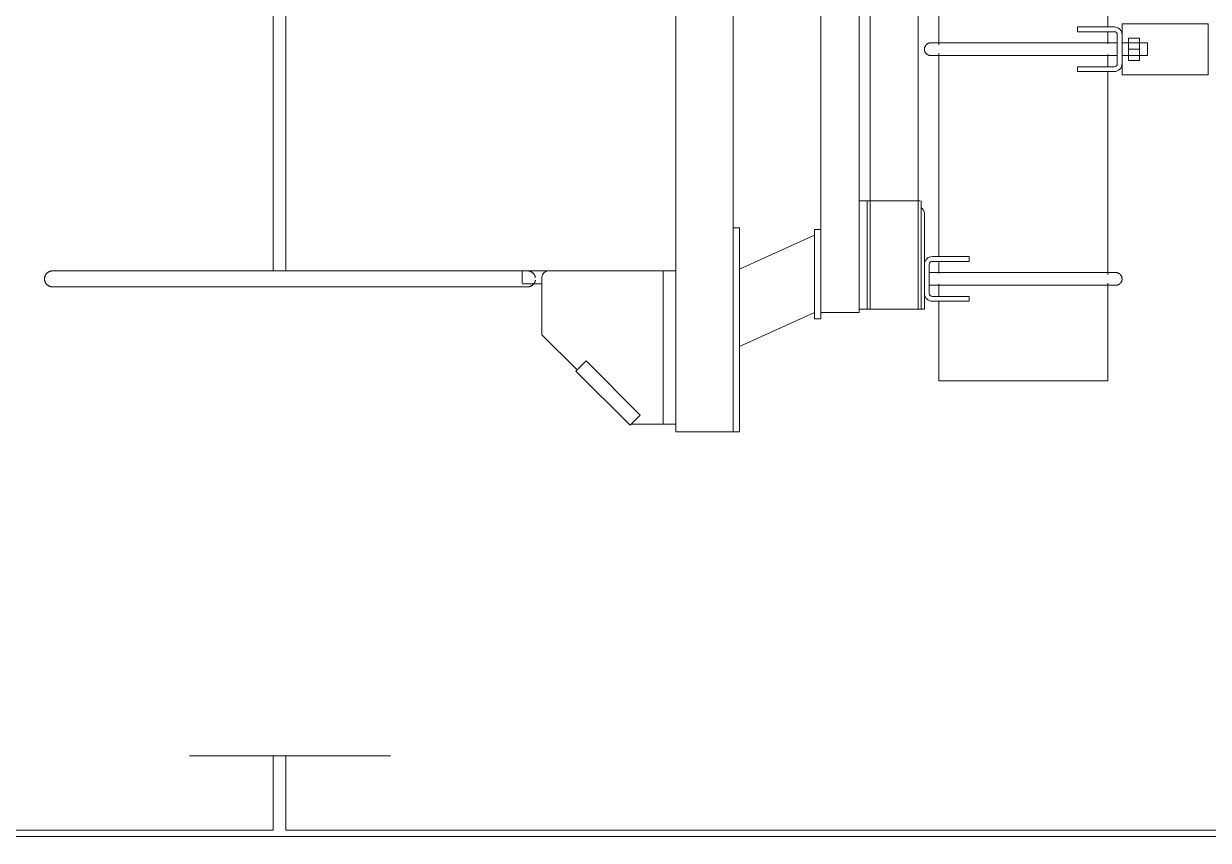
# Model space of a CAD drawing. Header units: inches. Extents: x 21386 to 98862, y -290 to 853.
# Drawn here: x 32858.29 to 32904.74, y 98 to 130 of the extents above; entities that cross this region are included whole.
import ezdxf

# ---------------------------------------------------------------- set-up
doc = ezdxf.new("R2010")
doc.units = ezdxf.units.IN
doc.header["$MEASUREMENT"] = 0
doc.layers.add('A-WALL-PATT', color=111, linetype='Continuous', lineweight=25)
doc.layers.add('Q-SPCQ', color=91, linetype='Continuous', lineweight=13)

# ---------------------------------------------------------------- blocks, each defined once
blk = doc.blocks.new('Basketball_Backstop-Performance_Sports_Systems-3103-Ceiling_Hung - 27_-0_ to 27_-11 7_8_-706978-Building Section - North_South looking East _ Fitness Center')
at = {"layer": 'Q-SPCQ', "color": 8, "lineweight": 9}
for p, q in [((22177.553, 118.813), (22177.553, 164.313)), ((22175.24, 123.063), (22175.24, 160.188)), ((22168.053, 114), (22168.053, 156)), ((22170.303, 156), (22170.303, 114)), ((22173.74, 154.313), (22173.74, 118.688)), ((22175.678, 147.188), (22175.678, 118.813)), ((22184.99, 129.875), (22184.99, 135.517)), ((22178.365, 134.812), (22178.365, 129.168)), ((22183.803, 129.875), (22183.803, 129.687)), ((22183.918, 129.875), (22183.803, 129.875)), ((22183.803, 129.875), (22184.303, 129.875)), ((22183.803, 129.875), (22183.803, 129.687)), ((22184.303, 129.687), (22183.803, 129.687)), ((22183.803, 129.687), (22183.918, 129.687)), ((22184.31, 129.875), (22184.189, 129.875)), ((22184.189, 129.687), (22184.31, 129.687)), ((22185.24, 129.875), (22184.303, 129.875)), ((22184.303, 129.687), (22185.24, 129.687)), ((22184.99, 129.217), (22184.99, 129.687)), ((22185.553, 129.562), (22185.553, 130)), ((22188.928, 130), (22185.553, 130)), ((22188.928, 130), (22188.928, 128)), ((22185.365, 129.25), (22181.678, 129.25)), ((22185.365, 129.562), (22185.365, 128.437)), ((22185.553, 128.437), (22185.553, 129.562)), ((22186.553, 129.25), (22185.553, 129.25)), ((22185.803, 129), (22185.803, 129.437)), ((22186.24, 129.437), (22185.803, 129.437)), ((22186.24, 129.437), (22186.24, 129)), ((22186.553, 129.25), (22186.553, 129)), ((22178.365, 128.83), (22178.365, 120.875)), ((22181.678, 128.75), (22185.365, 128.75)), ((22184.99, 128.312), (22184.99, 128.796)), ((22185.553, 128.75), (22186.553, 128.75)), ((22185.803, 128.562), (22185.803, 129)), ((22185.803, 129), (22186.24, 129)), ((22186.24, 129), (22186.24, 128.562)), ((22186.553, 129), (22186.553, 128.75)), ((22183.803, 128.312), (22183.803, 128.125)), ((22183.918, 128.312), (22183.803, 128.312)), ((22183.803, 128.312), (22184.303, 128.312)), ((22183.803, 128.312), (22183.803, 128.125)), ((22184.31, 128.312), (22184.189, 128.312)), ((22184.303, 128.312), (22185.24, 128.312)), ((22185.553, 128), (22185.553, 128.437)), ((22186.24, 128.562), (22185.803, 128.562)), ((22184.303, 128.125), (22183.803, 128.125)), ((22183.803, 128.125), (22183.918, 128.125)), ((22184.189, 128.125), (22184.31, 128.125)), ((22185.24, 128.125), (22184.303, 128.125)), ((22184.99, 120.168), (22184.99, 128.125)), ((22185.553, 128), (22188.928, 128)), ((22175.24, 123.063), (22175.553, 123.063)), ((22175.24, 118.813), (22175.24, 123.063)), ((22175.553, 123.063), (22176.615, 123.063)), ((22175.553, 123.063), (22175.553, 118.813)), ((22176.615, 123.063), (22177.642, 123.063)), ((22177.642, 123.063), (22177.642, 123.063)), ((22177.678, 122.779), (22177.678, 123.063)), ((22177.678, 118.813), (22177.678, 123.063)), ((22177.678, 122.563), (22177.678, 122.779)), ((22177.678, 122.779), (22177.678, 122.563)), ((22177.678, 122.563), (22177.678, 118.813)), ((22177.803, 118.813), (22177.803, 122.563)), ((22170.303, 114), (22170.303, 122)), ((22170.303, 122), (22170.553, 122)), ((22170.553, 122), (22170.553, 114)), ((22173.49, 121.719), (22170.553, 120.384)), ((22173.74, 121.938), (22173.49, 121.938)), ((22173.49, 121.938), (22173.49, 121.752)), ((22173.49, 121.688), (22173.49, 121.938)), ((22173.49, 118.688), (22173.49, 121.688)), ((22179.053, 120.875), (22178.115, 120.875)), ((22179.166, 120.875), (22179.045, 120.875)), ((22179.053, 120.875), (22179.553, 120.875)), ((22179.553, 120.875), (22179.437, 120.875)), ((22179.553, 120.687), (22179.553, 120.875)), ((22179.553, 120.687), (22179.553, 120.875)), ((22162.031, 120.312), (22163.053, 120.312)), ((22162.031, 119.839), (22162.031, 120.312)), ((22167.553, 120.312), (22163.053, 120.312)), ((22167.553, 120.312), (22168.053, 120.312)), ((22167.553, 120.312), (22167.553, 114.312)), ((22177.99, 119.437), (22177.99, 120.562)), ((22178.115, 120.687), (22179.053, 120.687)), ((22178.365, 120.687), (22178.365, 120.217)), ((22179.045, 120.687), (22179.166, 120.687)), ((22179.553, 120.687), (22179.053, 120.687)), ((22179.437, 120.687), (22179.553, 120.687)), ((22162.803, 120.062), (22162.803, 117.812)), ((22181.678, 120.25), (22177.99, 120.25)), ((22162.803, 119.812), (22162.031, 119.812)), ((22177.99, 119.75), (22181.678, 119.75)), ((22178.365, 119.796), (22178.365, 119.312)), ((22184.99, 116), (22184.99, 119.83)), ((22178.115, 119.312), (22179.053, 119.312)), ((22179.053, 119.125), (22178.115, 119.125)), ((22178.365, 119.125), (22178.365, 116)), ((22179.166, 119.312), (22179.045, 119.312)), ((22179.045, 119.125), (22179.166, 119.125)), ((22179.053, 119.312), (22179.553, 119.312)), ((22179.553, 119.125), (22179.053, 119.125)), ((22179.553, 119.312), (22179.437, 119.312)), ((22179.437, 119.125), (22179.553, 119.125)), ((22179.553, 119.125), (22179.553, 119.312)), ((22179.553, 119.125), (22179.553, 119.312)), ((22170.553, 117.353), (22173.49, 118.688)), ((22173.49, 118.688), (22173.49, 118.438)), ((22173.49, 118.438), (22173.49, 118.688)), ((22173.74, 118.688), (22173.74, 118.438)), ((22173.74, 118.438), (22173.74, 118.688)), ((22173.865, 118.688), (22173.74, 118.688)), ((22175.115, 118.688), (22173.865, 118.688)), ((22175.24, 118.688), (22175.115, 118.688)), ((22175.553, 118.813), (22175.24, 118.813)), ((22175.24, 118.688), (22175.24, 118.813)), ((22176.615, 118.813), (22175.553, 118.813)), ((22177.678, 118.813), (22176.615, 118.813)), ((22177.678, 118.813), (22177.803, 118.813)), ((22173.49, 118.438), (22173.74, 118.438)), ((22162.803, 117.812), (22164.181, 116.434)), ((22164.137, 116.39), (22164.535, 116.787)), ((22166.656, 114.666), (22164.535, 116.787)), ((22166.259, 114.268), (22164.137, 116.39)), ((22181.678, 116), (22178.365, 116)), ((22184.99, 116), (22181.678, 116)), ((22166.656, 114.666), (22166.259, 114.268)), ((22166.303, 114.312), (22167.553, 114.312)), ((22168.053, 114.312), (22167.553, 114.312)), ((22170.303, 114), (22168.053, 114)), ((22170.553, 114), (22170.303, 114)), ((22148.989, 101.312), (22152.928, 101.312)), ((22152.928, 101.312), (22156.867, 101.312))]:
    blk.add_line(p, q, dxfattribs=at)
at = {"layer": 'Q-SPCQ', "color": 8, "lineweight": 9, "flags": 128}
for points in [[(22177.803, 129), (22177.803, 129.01), (22177.804, 129.02), (22177.805, 129.03), (22177.806, 129.04), (22177.808, 129.05), (22177.81, 129.059), (22177.813, 129.069), (22177.816, 129.079), (22177.819, 129.088), (22177.823, 129.097), (22177.827, 129.106), (22177.831, 129.115), (22177.836, 129.124), (22177.841, 129.133), (22177.846, 129.141), (22177.852, 129.149), (22177.858, 129.157), (22177.865, 129.165), (22177.872, 129.172), (22177.879, 129.179), (22177.886, 129.186), (22177.894, 129.193), (22177.901, 129.199), (22177.909, 129.205), (22177.918, 129.21), (22177.926, 129.216), (22177.935, 129.22), (22177.944, 129.225), (22177.953, 129.229), (22177.962, 129.233), (22177.972, 129.236), (22177.981, 129.24), (22177.991, 129.242), (22178.001, 129.244), (22178.01, 129.246), (22178.02, 129.248), (22178.03, 129.249), (22178.04, 129.25), (22178.05, 129.25), (22178.053, 129.25)], [(22181.678, 129.25), (22181.533, 129.25), (22181.388, 129.25), (22181.244, 129.25), (22181.1, 129.25), (22180.958, 129.25), (22180.816, 129.25), (22180.676, 129.25), (22180.538, 129.25), (22180.401, 129.25), (22180.266, 129.25), (22180.134, 129.25), (22180.004, 129.25), (22179.877, 129.25), (22179.752, 129.25), (22179.631, 129.25), (22179.513, 129.25), (22179.398, 129.25), (22179.288, 129.25), (22179.18, 129.25), (22179.077, 129.25), (22178.978, 129.25), (22178.884, 129.25), (22178.794, 129.25), (22178.708, 129.25), (22178.627, 129.25), (22178.552, 129.25), (22178.481, 129.25), (22178.415, 129.25), (22178.354, 129.25), (22178.299, 129.25), (22178.249, 129.25), (22178.205, 129.25), (22178.166, 129.25), (22178.133, 129.25), (22178.106, 129.25), (22178.084, 129.25), (22178.068, 129.25), (22178.057, 129.25), (22178.053, 129.25), (22178.053, 129.25)], [(22178.053, 129.25), (22178.056, 129.25), (22178.064, 129.25), (22178.079, 129.25), (22178.099, 129.25), (22178.125, 129.25), (22178.157, 129.25), (22178.194, 129.25), (22178.237, 129.25), (22178.285, 129.25), (22178.339, 129.25)], [(22178.053, 128.75), (22178.043, 128.75), (22178.033, 128.751), (22178.023, 128.752), (22178.013, 128.753), (22178.003, 128.755), (22177.993, 128.757), (22177.984, 128.76), (22177.974, 128.763), (22177.965, 128.766), (22177.955, 128.77), (22177.946, 128.774), (22177.937, 128.778), (22177.929, 128.783), (22177.92, 128.788), (22177.912, 128.794), (22177.904, 128.799), (22177.896, 128.806), (22177.888, 128.812), (22177.881, 128.819), (22177.873, 128.826), (22177.867, 128.833), (22177.86, 128.841), (22177.854, 128.849), (22177.848, 128.857), (22177.842, 128.865), (22177.837, 128.873), (22177.832, 128.882), (22177.828, 128.891), (22177.824, 128.9), (22177.82, 128.909), (22177.816, 128.919), (22177.813, 128.928), (22177.811, 128.938), (22177.808, 128.948), (22177.806, 128.958), (22177.805, 128.967), (22177.804, 128.977), (22177.803, 128.987), (22177.803, 128.997), (22177.803, 129)], [(22178.354, 128.75), (22178.299, 128.75), (22178.249, 128.75), (22178.205, 128.75), (22178.166, 128.75), (22178.133, 128.75), (22178.106, 128.75), (22178.084, 128.75), (22178.068, 128.75), (22178.057, 128.75), (22178.053, 128.75), (22178.053, 128.75)], [(22178.053, 128.75), (22178.056, 128.75), (22178.064, 128.75), (22178.079, 128.75), (22178.099, 128.75), (22178.125, 128.75), (22178.157, 128.75), (22178.194, 128.75), (22178.237, 128.75), (22178.285, 128.75), (22178.339, 128.75), (22178.398, 128.75), (22178.462, 128.75), (22178.532, 128.75), (22178.607, 128.75), (22178.686, 128.75), (22178.77, 128.75), (22178.859, 128.75), (22178.953, 128.75), (22179.05, 128.75), (22179.152, 128.75), (22179.258, 128.75), (22179.368, 128.75), (22179.482, 128.75), (22179.599, 128.75), (22179.719, 128.75), (22179.843, 128.75), (22179.969, 128.75), (22180.098, 128.75), (22180.23, 128.75), (22180.364, 128.75), (22180.5, 128.75), (22180.638, 128.75), (22180.778, 128.75), (22180.919, 128.75), (22181.062, 128.75), (22181.205, 128.75), (22181.349, 128.75), (22181.494, 128.75), (22181.639, 128.75), (22181.678, 128.75)], [(22143.303, 120), (22143.303, 120.012), (22143.304, 120.025), (22143.305, 120.037), (22143.307, 120.05), (22143.309, 120.062), (22143.312, 120.074), (22143.315, 120.086), (22143.319, 120.098), (22143.323, 120.11), (22143.327, 120.122), (22143.333, 120.133), (22143.338, 120.144), (22143.344, 120.155), (22143.351, 120.166), (22143.357, 120.176), (22143.365, 120.187), (22143.372, 120.196), (22143.38, 120.206), (22143.389, 120.215), (22143.398, 120.224), (22143.407, 120.233), (22143.416, 120.241), (22143.426, 120.249), (22143.436, 120.256), (22143.446, 120.263), (22143.457, 120.27), (22143.468, 120.276), (22143.479, 120.281), (22143.491, 120.287), (22143.502, 120.291), (22143.514, 120.296), (22143.526, 120.299), (22143.538, 120.303), (22143.55, 120.306), (22143.562, 120.308), (22143.575, 120.31), (22143.587, 120.311), (22143.599, 120.312), (22143.612, 120.312), (22143.615, 120.312)], [(22152.928, 120.312), (22152.555, 120.312), (22152.184, 120.312), (22151.813, 120.312), (22151.444, 120.312), (22151.078, 120.312), (22150.714, 120.312), (22150.354, 120.312), (22149.998, 120.312), (22149.647, 120.312), (22149.301, 120.312), (22148.961, 120.312), (22148.627, 120.312), (22148.301, 120.312), (22147.981, 120.312), (22147.67, 120.312), (22147.366, 120.312), (22147.072, 120.312), (22146.787, 120.312), (22146.512, 120.312), (22146.247, 120.312), (22145.993, 120.312), (22145.75, 120.312), (22145.519, 120.312), (22145.299, 120.312), (22145.092, 120.312), (22144.897, 120.312), (22144.715, 120.312), (22144.546, 120.312), (22144.39, 120.312), (22144.248, 120.312), (22144.12, 120.312), (22144.006, 120.312), (22143.907, 120.312), (22143.821, 120.312), (22143.751, 120.312), (22143.695, 120.312), (22143.654, 120.312), (22143.627, 120.312), (22143.616, 120.312), (22143.615, 120.312)], [(22143.615, 120.312), (22143.623, 120.312), (22143.645, 120.312), (22143.682, 120.312), (22143.734, 120.312), (22143.801, 120.312), (22143.882, 120.312), (22143.978, 120.312), (22144.088, 120.312), (22144.212, 120.312), (22144.35, 120.312), (22144.502, 120.312), (22144.668, 120.312), (22144.846, 120.312), (22145.038, 120.312), (22145.242, 120.312), (22145.458, 120.312), (22145.687, 120.312), (22145.927, 120.312), (22146.178, 120.312), (22146.44, 120.312), (22146.712, 120.312), (22146.994, 120.312), (22147.286, 120.312), (22147.587, 120.312), (22147.896, 120.312), (22148.214, 120.312), (22148.539, 120.312), (22148.871, 120.312), (22149.209, 120.312), (22149.553, 120.312), (22149.903, 120.312), (22150.258, 120.312), (22150.617, 120.312), (22150.979, 120.312), (22151.345, 120.312), (22151.713, 120.312), (22152.083, 120.312), (22152.455, 120.312), (22152.827, 120.312), (22152.928, 120.312)], [(22152.928, 120.312), (22153.3, 120.312), (22153.672, 120.312), (22154.043, 120.312), (22154.411, 120.312), (22154.778, 120.312), (22155.141, 120.312), (22155.501, 120.312), (22155.857, 120.312), (22156.208, 120.312), (22156.554, 120.312), (22156.894, 120.312), (22157.228, 120.312), (22157.555, 120.312), (22157.874, 120.312), (22158.186, 120.312), (22158.489, 120.312), (22158.783, 120.312), (22159.068, 120.312), (22159.343, 120.312), (22159.608, 120.312), (22159.862, 120.312), (22160.105, 120.312), (22160.337, 120.312), (22160.557, 120.312), (22160.764, 120.312), (22160.959, 120.312), (22161.141, 120.312), (22161.31, 120.312), (22161.466, 120.312), (22161.607, 120.312), (22161.735, 120.312), (22161.849, 120.312), (22161.949, 120.312), (22162.034, 120.312)], [(22162.24, 120.312), (22162.233, 120.312), (22162.211, 120.312), (22162.173, 120.312), (22162.121, 120.312), (22162.055, 120.312), (22161.973, 120.312), (22161.878, 120.312), (22161.768, 120.312), (22161.643, 120.312), (22161.505, 120.312), (22161.353, 120.312), (22161.188, 120.312), (22161.009, 120.312), (22160.818, 120.312), (22160.614, 120.312), (22160.397, 120.312), (22160.169, 120.312), (22159.929, 120.312), (22159.678, 120.312), (22159.416, 120.312), (22159.144, 120.312), (22158.861, 120.312), (22158.57, 120.312), (22158.269, 120.312), (22157.959, 120.312), (22157.642, 120.312), (22157.317, 120.312), (22156.985, 120.312), (22156.647, 120.312), (22156.302, 120.312), (22155.952, 120.312), (22155.598, 120.312), (22155.239, 120.312), (22154.876, 120.312), (22154.511, 120.312), (22154.142, 120.312), (22153.772, 120.312), (22153.401, 120.312), (22153.028, 120.312), (22152.928, 120.312)], [(22162.161, 120.312), (22162.202, 120.312), (22162.228, 120.312), (22162.24, 120.312), (22162.24, 120.312)], [(22162.24, 120.312), (22162.253, 120.312), (22162.265, 120.312), (22162.278, 120.31), (22162.29, 120.309), (22162.302, 120.306), (22162.315, 120.304), (22162.327, 120.3), (22162.339, 120.297), (22162.35, 120.292), (22162.362, 120.288), (22162.373, 120.283), (22162.385, 120.277), (22162.396, 120.271), (22162.406, 120.265), (22162.417, 120.258), (22162.427, 120.251), (22162.437, 120.243), (22162.446, 120.235), (22162.456, 120.227), (22162.464, 120.218), (22162.473, 120.209), (22162.481, 120.199), (22162.489, 120.189), (22162.496, 120.179), (22162.503, 120.169), (22162.51, 120.158), (22162.516, 120.147), (22162.522, 120.136), (22162.527, 120.125), (22162.532, 120.113), (22162.536, 120.101), (22162.54, 120.09), (22162.543, 120.078), (22162.546, 120.065), (22162.548, 120.053)], [(22143.615, 119.687), (22143.603, 119.688), (22143.59, 119.688), (22143.578, 119.69), (22143.566, 119.691), (22143.553, 119.694), (22143.541, 119.696), (22143.529, 119.7), (22143.517, 119.703), (22143.505, 119.708), (22143.494, 119.712), (22143.482, 119.717), (22143.471, 119.723), (22143.46, 119.729), (22143.449, 119.735), (22143.439, 119.742), (22143.429, 119.749), (22143.419, 119.757), (22143.409, 119.765), (22143.4, 119.773), (22143.391, 119.782), (22143.383, 119.791), (22143.374, 119.801), (22143.367, 119.811), (22143.359, 119.821), (22143.352, 119.831), (22143.346, 119.842), (22143.34, 119.853), (22143.334, 119.864), (22143.329, 119.875), (22143.324, 119.887), (22143.32, 119.899), (22143.316, 119.91), (22143.313, 119.922), (22143.31, 119.935), (22143.307, 119.947), (22143.305, 119.959), (22143.304, 119.972), (22143.303, 119.984), (22143.303, 119.997), (22143.303, 120)], [(22162.549, 119.95), (22162.547, 119.938), (22162.544, 119.926), (22162.541, 119.914), (22162.537, 119.902), (22162.533, 119.89), (22162.528, 119.878), (22162.523, 119.867), (22162.517, 119.856), (22162.512, 119.845), (22162.505, 119.834), (22162.498, 119.824), (22162.491, 119.813), (22162.483, 119.804), (22162.475, 119.794), (22162.467, 119.785), (22162.458, 119.776), (22162.449, 119.767), (22162.439, 119.759), (22162.43, 119.751), (22162.42, 119.744), (22162.409, 119.737), (22162.399, 119.73), (22162.388, 119.724), (22162.376, 119.719), (22162.365, 119.713), (22162.354, 119.709), (22162.342, 119.704), (22162.33, 119.701), (22162.318, 119.697), (22162.306, 119.694), (22162.293, 119.692), (22162.281, 119.69), (22162.269, 119.689), (22162.256, 119.688), (22162.244, 119.688), (22162.24, 119.687)], [(22185.303, 120.25), (22185.3, 120.25), (22185.291, 120.25), (22185.277, 120.25), (22185.257, 120.25), (22185.231, 120.25), (22185.199, 120.25), (22185.162, 120.25), (22185.119, 120.25), (22185.07, 120.25), (22185.017, 120.25), (22184.958, 120.25), (22184.893, 120.25), (22184.824, 120.25), (22184.749, 120.25), (22184.67, 120.25), (22184.585, 120.25), (22184.497, 120.25), (22184.403, 120.25), (22184.305, 120.25), (22184.203, 120.25), (22184.097, 120.25), (22183.987, 120.25), (22183.874, 120.25), (22183.757, 120.25), (22183.636, 120.25), (22183.513, 120.25), (22183.386, 120.25), (22183.257, 120.25), (22183.125, 120.25), (22182.991, 120.25), (22182.855, 120.25), (22182.717, 120.25), (22182.577, 120.25), (22182.436, 120.25), (22182.294, 120.25), (22182.151, 120.25), (22182.006, 120.25), (22181.862, 120.25), (22181.717, 120.25), (22181.678, 120.25)], [(22185.001, 120.25), (22185.056, 120.25), (22185.106, 120.25), (22185.151, 120.25), (22185.189, 120.25), (22185.223, 120.25), (22185.25, 120.25), (22185.272, 120.25), (22185.288, 120.25), (22185.298, 120.25), (22185.303, 120.25), (22185.303, 120.25)], [(22185.303, 120.25), (22185.313, 120.25), (22185.323, 120.249), (22185.333, 120.248), (22185.343, 120.247), (22185.352, 120.245), (22185.362, 120.243), (22185.372, 120.24), (22185.381, 120.237), (22185.391, 120.234), (22185.4, 120.23), (22185.409, 120.226), (22185.418, 120.222), (22185.427, 120.217), (22185.436, 120.212), (22185.444, 120.206), (22185.452, 120.201), (22185.46, 120.194), (22185.468, 120.188), (22185.475, 120.181), (22185.482, 120.174), (22185.489, 120.167), (22185.495, 120.159), (22185.502, 120.151), (22185.508, 120.143), (22185.513, 120.135), (22185.518, 120.127), (22185.523, 120.118), (22185.528, 120.109), (22185.532, 120.1), (22185.536, 120.091), (22185.539, 120.081), (22185.542, 120.072), (22185.545, 120.062), (22185.547, 120.052), (22185.549, 120.042), (22185.551, 120.033), (22185.552, 120.023), (22185.552, 120.013), (22185.553, 120.003), (22185.553, 120)], [(22185.553, 120), (22185.553, 119.99), (22185.552, 119.98), (22185.551, 119.97), (22185.55, 119.96), (22185.548, 119.95), (22185.546, 119.941), (22185.543, 119.931), (22185.54, 119.921), (22185.537, 119.912), (22185.533, 119.903), (22185.529, 119.894), (22185.525, 119.885), (22185.52, 119.876), (22185.515, 119.867), (22185.509, 119.859), (22185.503, 119.851), (22185.497, 119.843), (22185.491, 119.835), (22185.484, 119.828), (22185.477, 119.821), (22185.47, 119.814), (22185.462, 119.807), (22185.454, 119.801), (22185.446, 119.795), (22185.438, 119.79), (22185.429, 119.784), (22185.421, 119.78), (22185.412, 119.775), (22185.403, 119.771), (22185.393, 119.767), (22185.384, 119.764), (22185.374, 119.76), (22185.365, 119.758), (22185.355, 119.756), (22185.345, 119.754), (22185.335, 119.752), (22185.325, 119.751), (22185.316, 119.75), (22185.306, 119.75), (22185.303, 119.75)], [(22143.821, 119.687), (22143.751, 119.687), (22143.695, 119.687), (22143.654, 119.687), (22143.627, 119.687), (22143.616, 119.687), (22143.615, 119.687)], [(22143.615, 119.687), (22143.623, 119.687), (22143.645, 119.687), (22143.682, 119.687), (22143.734, 119.687), (22143.801, 119.687), (22143.882, 119.687), (22143.978, 119.687), (22144.088, 119.687), (22144.212, 119.687), (22144.35, 119.687), (22144.502, 119.687), (22144.668, 119.687), (22144.846, 119.687), (22145.038, 119.687), (22145.242, 119.687), (22145.458, 119.687), (22145.687, 119.687), (22145.927, 119.687), (22146.178, 119.687), (22146.44, 119.687), (22146.712, 119.687), (22146.994, 119.687), (22147.286, 119.687), (22147.587, 119.687), (22147.896, 119.687), (22148.214, 119.687), (22148.539, 119.687), (22148.871, 119.687), (22149.209, 119.687), (22149.553, 119.687), (22149.903, 119.687), (22150.258, 119.687), (22150.617, 119.687), (22150.979, 119.687), (22151.345, 119.687), (22151.713, 119.687), (22152.083, 119.687), (22152.455, 119.687), (22152.827, 119.687), (22152.928, 119.687)], [(22152.928, 119.687), (22153.3, 119.687), (22153.672, 119.687), (22154.043, 119.687), (22154.411, 119.687), (22154.778, 119.687), (22155.141, 119.687), (22155.501, 119.687), (22155.857, 119.687), (22156.208, 119.687), (22156.554, 119.687), (22156.894, 119.687), (22157.228, 119.687), (22157.555, 119.687), (22157.874, 119.687), (22158.186, 119.687), (22158.489, 119.687), (22158.783, 119.687), (22159.068, 119.687), (22159.343, 119.687), (22159.608, 119.687), (22159.862, 119.687), (22160.105, 119.687), (22160.337, 119.687), (22160.557, 119.687), (22160.764, 119.687), (22160.959, 119.687), (22161.141, 119.687), (22161.31, 119.687), (22161.466, 119.687), (22161.607, 119.687), (22161.735, 119.687), (22161.849, 119.687), (22161.949, 119.687), (22162.034, 119.687), (22162.105, 119.687), (22162.161, 119.687), (22162.202, 119.687), (22162.228, 119.687), (22162.24, 119.687), (22162.24, 119.687)], [(22162.24, 119.687), (22162.233, 119.687), (22162.211, 119.687), (22162.173, 119.687), (22162.121, 119.687), (22162.055, 119.687), (22161.973, 119.687)], [(22181.678, 119.75), (22181.823, 119.75), (22181.968, 119.75), (22182.112, 119.75), (22182.255, 119.75), (22182.398, 119.75), (22182.539, 119.75), (22182.68, 119.75), (22182.818, 119.75), (22182.955, 119.75), (22183.089, 119.75), (22183.222, 119.75), (22183.352, 119.75), (22183.479, 119.75), (22183.603, 119.75), (22183.725, 119.75), (22183.843, 119.75), (22183.957, 119.75), (22184.068, 119.75), (22184.175, 119.75), (22184.278, 119.75), (22184.377, 119.75), (22184.472, 119.75), (22184.562, 119.75), (22184.647, 119.75), (22184.728, 119.75), (22184.804, 119.75), (22184.875, 119.75), (22184.941, 119.75), (22185.001, 119.75), (22185.056, 119.75), (22185.106, 119.75), (22185.151, 119.75), (22185.189, 119.75), (22185.223, 119.75), (22185.25, 119.75), (22185.272, 119.75), (22185.288, 119.75), (22185.298, 119.75), (22185.303, 119.75), (22185.303, 119.75)], [(22185.303, 119.75), (22185.3, 119.75), (22185.291, 119.75), (22185.277, 119.75), (22185.257, 119.75), (22185.231, 119.75), (22185.199, 119.75), (22185.162, 119.75), (22185.119, 119.75), (22185.07, 119.75), (22185.017, 119.75)]]:
    blk.add_lwpolyline(points, dxfattribs=at)
at = {"layer": 'Q-SPCQ', "color": 8, "lineweight": 9}
for centre, radius, start, end in [((22185.24, 129.562), 0.312, 0, 90), ((22185.24, 129.562), 0.125, 0, 90), ((22185.24, 128.437), 0.312, 270, 0), ((22185.24, 128.437), 0.125, 270, 0), ((22177.553, 122.563), 0.25, 0, 60), ((22178.115, 120.562), 0.312, 90, 180), ((22163.053, 120.062), 0.25, 90, 180), ((22178.115, 120.562), 0.125, 90, 180), ((22178.115, 119.437), 0.312, 180, 270), ((22178.115, 119.437), 0.125, 180, 270)]:
    blk.add_arc(centre, radius, start, end, dxfattribs=at)

msp = doc.modelspace()

# ---------------------------------------------------------------- hatches: boundary and pattern name
at = {"layer": 'A-WALL-PATT', "lineweight": 9}
h = msp.add_hatch(dxfattribs=at)
h.set_pattern_fill('FP_47', color=8, style=0, pattern_type=2)
h.set_pattern_definition([(90, (22011.68, -722), (-193, -193), [48, -145]), (180, (22011.68, -722), (-2e-14, -193), [96, -97]), (270, (21915.68, -674), (-193, -193), [48, -145]), (180, (22011.68, -674), (-2e-14, -193), [96, -97]), (270, (21915.18, -674), (-193, -193), [48, -145]), (180, (21915.18, -674), (-2e-14, -193), [96, -97]), (90, (21819.18, -722), (-193, -193), [48, -145]), (180, (21915.18, -722), (-2e-14, -193), [96, -97]), (90, (21963.93, -673.75), (-193, -193), [48, -145]), (180, (22012.05, -673.75), (-2e-14, -193), [48.125, -144.875]), (180, (22012.05, -625.75), (-2e-14, -193), [48.125, -144.875]), (90, (21867.43, -673.75), (-193, -193), [48, -145]), (180, (21963.43, -673.75), (-2e-14, -193), [96, -97]), (270, (21963.43, -625.75), (-193, -193), [48, -145]), (180, (21963.43, -625.75), (-2e-14, -193), [96, -97]), (180, (21866.93, -673.75), (-2e-14, -193), [48, -145]), (270, (21866.93, -625.75), (-193, -193), [48, -145]), (180, (21866.93, -625.75), (-2e-14, -193), [48, -145]), (90, (22011.68, -625.5), (-193, -193), [48, -145]), (180, (22011.68, -625.5), (-2e-14, -193), [96, -97]), (270, (21915.68, -577.5), (-193, -193), [48, -145]), (180, (22011.68, -577.5), (-2e-14, -193), [96, -97]), (270, (21915.18, -577.5), (-193, -193), [48, -145]), (180, (21915.18, -577.5), (-2e-14, -193), [96, -97]), (90, (21819.18, -625.5), (-193, -193), [48, -145]), (180, (21915.18, -625.5), (-2e-14, -193), [96, -97]), (90, (21963.93, -577.25), (-193, -193), [48, -145]), (180, (22012.05, -577.25), (-2e-14, -193), [48.125, -144.875]), (180, (22012.05, -529.25), (-2e-14, -193), [48.125, -144.875]), (90, (21867.43, -577.25), (-193, -193), [48, -145]), (180, (21963.43, -577.25), (-2e-14, -193), [96, -97]), (270, (21963.43, -529.25), (-193, -193), [48, -145]), (180, (21963.43, -529.25), (-2e-14, -193), [96, -97]), (180, (21866.93, -577.25), (-2e-14, -193), [48, -145]), (270, (21866.93, -529.25), (-193, -193), [48, -145]), (180, (21866.93, -529.25), (-2e-14, -193), [48, -145])])
h.paths.add_polyline_path([(32277.945, 0), (32280.163, 0), (32280.163, 4), (32254.559, 4), (32254.559, 0)], flags=0)
h.paths.add_polyline_path([(32580.117, 0), (32580.117, 4), (32569.354, 4), (32569.354, 0)], flags=0)
h.paths.add_polyline_path([(32105.565, 0), (32120.163, 0), (32120.163, 4), (32105.565, 4)], flags=0)
h.paths.add_polyline_path([(32549.081, 0), (32568.163, 0), (32568.163, 4), (32537.354, 4), (32537.354, 0)], flags=0)
h.paths.add_polyline_path([(32120.663, 0), (32131.887, 0), (32131.887, 4), (32120.663, 4)], flags=0)
h.paths.add_polyline_path([(32568.663, 0), (32568.854, 0), (32568.854, 4), (32568.663, 4)], flags=0)
h.paths.add_polyline_path([(32299.244, 0), (32299.244, 4), (32286.357, 4), (32286.357, 0)], flags=0)
h.paths.add_polyline_path([(32586.607, 0), (32600.163, 0), (32600.163, 4), (32586.607, 4)], flags=0)
h.paths.add_polyline_path([(32505.354, 0), (32536.163, 0), (32536.163, 4), (32505.354, 4)], flags=0)
h.paths.add_polyline_path([(32614.214, 0), (32614.214, 27.5), (32601.354, 27.5), (32601.354, 0)], flags=0)
h.paths.add_polyline_path([(32473.354, 0), (32504.163, 0), (32504.163, 4), (32473.354, 4)], flags=0)
h.paths.add_polyline_path([(32614.964, 0), (32628.183, 0), (32628.183, 27.5), (32614.964, 27.5), (32614.964, 17.849)], flags=0)
h.paths.add_polyline_path([(32600.663, 0), (32600.854, 0), (32600.854, 4), (32600.663, 4)], flags=0)
h.paths.add_polyline_path([(32504.663, 0), (32504.854, 0), (32504.854, 4), (32504.663, 4)], flags=0)
h.paths.add_polyline_path([(32471.613, 0), (32472.163, 0), (32472.163, 4), (32441.354, 4), (32441.354, 0)], flags=0)
h.paths.add_polyline_path([(32162.218, 0), (32184.163, 0), (32184.163, 4), (32162.218, 4)], flags=0)
h.paths.add_polyline_path([(32536.854, 0), (32536.854, 4), (32536.663, 4), (32536.663, 0)], flags=0)
h.paths.add_polyline_path([(32472.663, 0), (32472.854, 0), (32472.854, 4), (32472.663, 4)], flags=0)
h.paths.add_polyline_path([(32299.994, 0), (32312.163, 0), (32312.163, 4), (32299.994, 4)], flags=0)
h.paths.add_polyline_path([(32936.837, 0), (32936.837, 4), (32922.877, 4), (32922.877, 0), (32936.418, 0)], flags=0)
h.paths.add_polyline_path([(32409.354, 0), (32440.163, 0), (32440.163, 4), (32409.354, 4)], flags=0)
h.paths.add_polyline_path([(32949.487, 0), (32949.487, 4), (32938.843, 4), (32938.843, 0)], flags=0)
h.paths.add_polyline_path([(32394.146, 0), (32408.163, 0), (32408.163, 4), (32377.354, 4), (32377.354, 0)], flags=0)
h.paths.add_polyline_path([(32280.663, 0), (32285.783, 0), (32285.783, 4), (32280.663, 4)], flags=0)
h.paths.add_polyline_path([(32408.663, 0), (32408.854, 0), (32408.854, 4), (32408.663, 4)], flags=0)
h.paths.add_polyline_path([(32312.663, 0), (32312.854, 0), (32312.854, 4), (32312.663, 4)], flags=0)
h.paths.add_polyline_path([(32313.354, 0), (32338.867, 0), (32338.867, 4), (32313.354, 4)], flags=0)
h.paths.add_polyline_path([(32184.663, 0), (32191.178, 0), (32191.178, 4), (32184.663, 4)], flags=0)
h.paths.add_polyline_path([(32192.249, 0), (32216.163, 0), (32216.163, 4), (32192.249, 4)], flags=0)
h.paths.add_polyline_path([(32902.638, 0), (32902.638, 4), (32883.944, 4), (32883.944, 0), (32897.685, 0)], flags=0)
h.paths.add_polyline_path([(32920.921, 0), (32920.921, 4), (32904.53, 4), (32904.53, 0)], flags=0)
h.paths.add_polyline_path([(32660.726, 0), (32691.425, 0), (32691.425, 4), (32660.726, 4)], flags=0)
h.paths.add_polyline_path([(32628.759, 0), (32659.979, 0), (32659.979, 4), (32628.759, 4)], flags=0)
h.paths.add_polyline_path([(32859.558, 0), (32859.558, 4), (32836.705, 4), (32836.705, 0), (32858.951, 0)], flags=0)
h.paths.add_polyline_path([(32692.338, 0), (32722.277, 0), (32722.277, 4), (32692.338, 4)], flags=0)
h.paths.add_polyline_path([(32882.131, 0), (32882.131, 4), (32861.277, 4), (32861.277, 0)], flags=0)
h.paths.add_polyline_path([(32376.854, 0), (32376.854, 4), (32376.663, 4), (32376.663, 0)], flags=0)
h.paths.add_polyline_path([(32253.813, 0), (32253.813, 4), (32248.663, 4), (32248.663, 0)], flags=0)
h.paths.add_polyline_path([(32376.163, 0), (32376.163, 4), (32345.357, 4), (32345.357, 0), (32355.412, 0)], flags=0)
h.paths.add_polyline_path([(32248.163, 0), (32248.163, 4), (32223.108, 4), (32223.108, 0), (32239.211, 0)], flags=0)
h.paths.add_polyline_path([(32835.092, 0), (32835.092, 4), (32827.857, 4), (32827.857, 0)], flags=0)
h.paths.add_polyline_path([(32216.663, 0), (32222.197, 0), (32222.197, 4), (32216.663, 4)], flags=0)
h.paths.add_polyline_path([(32820.217, 0), (32821.367, 0), (32821.367, 4), (32810.418, 4), (32810.418, 0)], flags=0)
h.paths.add_polyline_path([(32440.663, 0), (32440.854, 0), (32440.854, 4), (32440.663, 4)], flags=0)
h.paths.add_polyline_path([(32133.249, 0), (32152.163, 0), (32152.163, 4), (32133.249, 4)], flags=0)
h.paths.add_polyline_path([(32723.349, 0), (32752.297, 0), (32752.297, 4), (32723.349, 4)], flags=0)
h.paths.add_polyline_path([(32152.663, 0), (32160.998, 0), (32160.998, 4), (32152.663, 4)], flags=0)
h.paths.add_polyline_path([(32753.52, 0), (32781.254, 0), (32781.254, 4), (32753.52, 4)], flags=0)
h.paths.add_polyline_path([(32782.617, 0), (32808.924, 0), (32808.924, 4), (32782.617, 4)], flags=0)
h.paths.add_polyline_path([(32820.217, 28.5), (32821.367, 28.5), (32821.367, 31.5), (32810.418, 31.5), (32810.418, 28.5), (32815.709, 28.5)], flags=0)
h.paths.add_polyline_path([(32471.613, 28.5), (32472.163, 28.5), (32472.163, 31.5), (32441.354, 31.5), (32441.354, 28.5), (32461.93, 28.5)], flags=0)
h.paths.add_polyline_path([(32943.72, 28.5), (32949.487, 28.565), (32949.487, 31.5), (32938.843, 31.5), (32938.843, 28.5)], flags=0)
h.paths.add_polyline_path([(32505.354, 28.5), (32536.163, 28.5), (32536.163, 31.5), (32505.354, 31.5)], flags=0)
h.paths.add_polyline_path([(32504.854, 28.5), (32504.854, 31.5), (32504.663, 31.5), (32504.663, 28.5)], flags=0)
h.paths.add_polyline_path([(32233.638, 28.5), (32248.163, 28.5), (32248.163, 31.5), (32223.108, 31.5), (32223.108, 28.5), (32229.527, 28.5)], flags=0)
h.paths.add_polyline_path([(32537.354, 28.5), (32568.163, 28.5), (32568.163, 31.5), (32537.354, 31.5)], flags=0)
h.paths.add_polyline_path([(32803.951, 28.5), (32808.924, 28.5), (32808.924, 31.5), (32782.617, 31.5), (32782.617, 28.5), (32800.85, 28.5)], flags=0)
h.paths.add_polyline_path([(32504.163, 28.5), (32504.163, 31.5), (32473.354, 31.5), (32473.354, 28.5), (32500.664, 28.5)], flags=0)
h.paths.add_polyline_path([(32152.06, 28.5), (32152.163, 28.5), (32152.163, 31.5), (32133.249, 31.5), (32133.249, 28.5), (32145.403, 28.5)], flags=0)
h.paths.add_polyline_path([(32152.663, 28.5), (32160.998, 28.5), (32160.998, 31.5), (32152.663, 31.5), (32152.663, 28.895)], flags=0)
h.paths.add_polyline_path([(32326.362, 28.5), (32338.867, 28.5), (32338.867, 31.5), (32313.354, 31.5), (32313.354, 28.5), (32316.678, 28.5)], flags=0)
h.paths.add_polyline_path([(32936.418, 28.5), (32936.837, 28.5), (32936.837, 31.5), (32922.877, 31.5), (32922.877, 28.5), (32932.451, 28.5)], flags=0)
h.paths.add_polyline_path([(32472.663, 28.5), (32472.854, 28.5), (32472.854, 31.5), (32472.663, 31.5)], flags=0)
h.paths.add_polyline_path([(32131.887, 28.5), (32131.887, 31.5), (32120.663, 31.5), (32120.663, 28.5), (32123.01, 28.5)], flags=0)
h.paths.add_polyline_path([(32568.854, 28.5), (32568.854, 31.5), (32568.663, 31.5), (32568.663, 28.5)], flags=0)
h.paths.add_polyline_path([(32569.354, 28.5), (32580.117, 28.5), (32580.117, 31.5), (32569.354, 31.5)], flags=0)
h.paths.add_polyline_path([(32248.663, 28.5), (32253.813, 28.5), (32253.813, 31.5), (32248.663, 31.5)], flags=0)
h.paths.add_polyline_path([(32827.857, 28.5), (32835.092, 28.5), (32835.092, 31.5), (32827.857, 31.5)], flags=0)
h.paths.add_polyline_path([(32780.797, 28.5), (32781.254, 28.538), (32781.254, 31.5), (32753.52, 31.5), (32753.52, 28.5), (32771.8, 28.5)], flags=0)
h.paths.add_polyline_path([(32277.945, 28.5), (32280.163, 28.5), (32280.163, 31.5), (32254.559, 31.5), (32254.559, 28.5), (32273.104, 28.5)], flags=0)
h.paths.add_polyline_path([(32280.663, 28.5), (32285.783, 28.5), (32285.783, 31.5), (32280.663, 31.5)], flags=0)
h.paths.add_polyline_path([(32837.362, 28.5), (32859.558, 28.5), (32859.558, 31.5), (32836.705, 31.496), (32836.751, 28.5)], flags=0)
h.paths.add_polyline_path([(32220.634, 28.5), (32222.197, 28.5), (32222.197, 31.5), (32216.663, 31.5), (32216.663, 28.5), (32219.844, 28.5)], flags=0)
h.paths.add_polyline_path([(32286.357, 28.5), (32299.244, 28.5), (32299.244, 31.5), (32286.357, 31.5), (32286.357, 28.5)], flags=0)
h.paths.add_polyline_path([(32586.607, 28.5), (32600.163, 28.5), (32600.163, 31.5), (32586.607, 31.5)], flags=0)
h.paths.add_polyline_path([(32536.854, 28.5), (32536.854, 31.5), (32536.663, 31.5), (32536.663, 28.5)], flags=0)
h.paths.add_polyline_path([(32345.729, 28.5), (32376.163, 28.5), (32376.163, 31.5), (32345.357, 31.5), (32345.357, 28.5)], flags=0)
h.paths.add_polyline_path([(32394.146, 28.5), (32408.163, 28.5), (32408.163, 31.5), (32377.354, 31.5), (32377.354, 28.5), (32384.462, 28.5)], flags=0)
h.paths.add_polyline_path([(32744.443, 28.5), (32752.297, 28.5), (32752.297, 31.5), (32723.349, 31.5), (32723.383, 28.5), (32742.75, 28.5)], flags=0)
h.paths.add_polyline_path([(32162.218, 28.5), (32184.163, 28.5), (32184.163, 31.5), (32162.218, 31.5), (32162.218, 29.11)], flags=0)
h.paths.add_polyline_path([(32600.663, 28.5), (32600.854, 28.5), (32600.854, 31.5), (32600.663, 31.5)], flags=0)
h.paths.add_polyline_path([(32601.354, 28.5), (32614.214, 28.5), (32614.214, 31.5), (32601.354, 31.5)], flags=0)
h.paths.add_polyline_path([(32216.163, 28.5), (32216.163, 31.5), (32192.249, 31.5), (32192.249, 28.5), (32210.161, 28.5)], flags=0)
h.paths.add_polyline_path([(32917.747, 28.5), (32920.921, 28.5), (32920.921, 31.5), (32904.53, 31.5), (32904.53, 28.5), (32917.052, 28.5)], flags=0)
h.paths.add_polyline_path([(32867.579, 28.5), (32882.131, 28.5), (32882.131, 31.5), (32861.277, 31.5), (32861.277, 28.5), (32866.885, 28.5)], flags=0)
h.paths.add_polyline_path([(32376.854, 28.5), (32376.854, 31.5), (32376.663, 31.5), (32376.663, 28.5)], flags=0)
h.paths.add_polyline_path([(32110.323, 28.5), (32120.163, 28.5), (32120.163, 31.5), (32105.565, 31.5), (32105.565, 28.5)], flags=0)
h.paths.add_polyline_path([(32614.964, 28.5), (32628.183, 28.521), (32628.183, 31.5), (32614.964, 31.5)], flags=0)
h.paths.add_polyline_path([(32719.313, 28.5), (32722.277, 28.5), (32722.277, 31.5), (32692.338, 31.5), (32692.338, 28.5), (32713.699, 28.5)], flags=0)
h.paths.add_polyline_path([(32408.663, 28.5), (32408.854, 28.5), (32408.854, 31.5), (32408.663, 31.5)], flags=0)
h.paths.add_polyline_path([(32312.854, 28.5), (32312.854, 31.5), (32312.663, 31.5), (32312.663, 28.5)], flags=0)
h.paths.add_polyline_path([(32312.163, 28.5), (32312.163, 31.5), (32299.994, 31.5), (32299.994, 28.5), (32306.995, 28.5)], flags=0)
h.paths.add_polyline_path([(32440.854, 28.5), (32440.854, 31.5), (32440.663, 31.5), (32440.663, 28.5)], flags=0)
h.paths.add_polyline_path([(32628.759, 28.5), (32659.979, 28.5), (32659.979, 31.5), (32628.759, 31.5)], flags=0)
h.paths.add_polyline_path([(32440.163, 28.5), (32440.163, 31.5), (32409.354, 31.5), (32409.354, 28.5), (32432.88, 28.5)], flags=0)
h.paths.add_polyline_path([(32184.663, 28.5), (32191.178, 28.5), (32191.178, 31.5), (32184.663, 31.5)], flags=0)
h.paths.add_polyline_path([(32902.298, 28.5), (32902.638, 28.541), (32902.638, 31.5), (32883.944, 31.5), (32883.944, 28.5), (32897.685, 28.5)], flags=0)
h.paths.add_polyline_path([(32684.649, 28.5), (32691.425, 28.5), (32691.425, 31.5), (32660.726, 31.5), (32660.726, 28.5), (32680.796, 28.5)], flags=0)
h.paths.add_polyline_path([(32815.709, 32.5), (32821.367, 32.501), (32821.331, 34.876), (32599.825, 34.876), (32586.607, 34.876), (32586.607, 32.5), (32600.163, 32.501), (32600.163, 34.869), (32600.663, 34.869), (32600.663, 32.5), (32600.854, 32.501), (32600.854, 34.869), (32601.354, 34.869), (32601.354, 32.5), (32614.214, 32.501), (32614.214, 34.869), (32614.964, 34.869), (32614.964, 32.5), (32628.183, 32.501), (32628.259, 34.869), (32628.759, 34.869), (32628.759, 32.5), (32659.979, 32.501), (32659.979, 34.869), (32660.726, 34.869), (32660.726, 32.5), (32691.425, 32.501), (32691.425, 34.869), (32692.338, 34.869), (32692.338, 32.5), (32722.277, 32.501), (32722.364, 34.869), (32723.349, 34.869), (32723.383, 32.5), (32752.297, 32.501), (32752.297, 34.869), (32753.52, 34.869), (32753.52, 32.5), (32781.254, 32.501), (32781.272, 34.869), (32782.617, 34.869), (32782.617, 32.5), (32808.924, 32.501), (32808.924, 34.869), (32810.418, 34.869), (32810.418, 32.5), (32815.157, 32.5)], flags=0)
h.paths.add_polyline_path([(32142.377, 32.5), (32152.163, 32.501), (32152.163, 34.869), (32152.663, 34.869), (32152.663, 32.5), (32160.998, 32.501), (32160.998, 34.869), (32162.218, 34.869), (32162.218, 32.5), (32184.163, 32.501), (32184.163, 34.869), (32184.663, 34.869), (32184.663, 32.5), (32191.178, 32.501), (32191.178, 34.869), (32192.249, 34.869), (32192.249, 32.5), (32216.163, 32.501), (32216.163, 34.869), (32216.663, 34.869), (32216.663, 32.5), (32222.197, 32.501), (32222.197, 34.869), (32223.108, 34.869), (32223.108, 32.5), (32248.163, 32.501), (32248.163, 34.869), (32248.663, 34.869), (32248.663, 32.5), (32253.813, 32.501), (32253.813, 34.869), (32254.559, 34.832), (32254.559, 32.5), (32280.163, 32.501), (32280.163, 34.869), (32280.663, 34.869), (32280.663, 32.5), (32285.783, 32.501), (32285.783, 34.869), (32286.357, 34.869), (32286.357, 32.5), (32299.244, 32.501), (32299.244, 34.869), (32299.994, 34.869), (32299.994, 32.5), (32312.163, 32.501), (32312.163, 34.869), (32312.663, 34.869), (32312.663, 32.5), (32312.854, 32.501), (32312.854, 34.869), (32313.354, 34.869), (32313.354, 32.5), (32338.867, 32.501), (32338.867, 34.881), (32261.586, 34.88), (32141.876, 34.88), (32122.423, 34.875), (32105.565, 34.869), (32105.565, 32.5), (32120.163, 32.501), (32120.163, 34.869), (32120.663, 34.852), (32120.663, 32.5), (32131.887, 32.501), (32131.964, 34.869), (32133.249, 34.869), (32133.249, 32.5), (32133.484, 32.5)], flags=0)
h.paths.add_polyline_path([(32384.462, 32.5), (32408.163, 32.501), (32408.163, 34.869), (32408.663, 34.869), (32408.663, 32.5), (32408.854, 32.501), (32408.854, 34.869), (32409.354, 34.869), (32409.354, 32.5), (32440.163, 32.501), (32440.163, 34.869), (32440.663, 34.84), (32440.663, 32.5), (32440.854, 32.501), (32440.854, 34.869), (32441.354, 34.869), (32441.354, 32.5), (32472.163, 32.501), (32472.163, 34.869), (32472.663, 34.784), (32472.663, 32.5), (32472.854, 32.501), (32472.854, 34.869), (32473.354, 34.865), (32473.354, 32.5), (32504.163, 32.501), (32504.163, 34.869), (32504.663, 34.869), (32504.663, 32.5), (32504.854, 32.501), (32504.854, 34.869), (32505.354, 34.869), (32505.354, 32.5), (32536.163, 32.501), (32536.163, 34.869), (32536.663, 34.869), (32536.663, 32.5), (32536.854, 32.501), (32536.854, 34.869), (32537.354, 34.869), (32537.354, 32.5), (32568.163, 32.501), (32568.163, 34.869), (32568.663, 34.869), (32568.663, 32.5), (32568.854, 32.501), (32568.854, 34.869), (32569.354, 34.869), (32569.354, 32.5), (32580.117, 32.501), (32580.117, 34.876), (32345.357, 34.875), (32345.357, 32.5), (32376.163, 32.501), (32376.163, 34.869), (32376.663, 34.869), (32376.663, 32.5), (32376.854, 32.501), (32376.854, 34.869), (32377.354, 34.869), (32377.354, 32.5)], flags=0)
h.paths.add_polyline_path([(32943.72, 32.5), (32949.487, 32.501), (32949.403, 34.875), (32935.881, 34.88), (32893.962, 34.881), (32834.894, 34.88), (32827.857, 34.873), (32827.857, 32.5), (32835.092, 32.501), (32835.092, 34.869), (32836.705, 34.869), (32836.751, 32.5), (32859.558, 32.501), (32859.558, 34.869), (32861.277, 34.869), (32861.277, 32.5), (32882.131, 32.501), (32882.205, 34.869), (32883.944, 34.869), (32883.944, 32.5), (32902.638, 32.501), (32902.638, 34.869), (32904.53, 34.869), (32904.53, 32.5), (32920.921, 32.501), (32920.921, 34.869), (32922.877, 34.869), (32922.877, 32.5), (32936.837, 32.501), (32936.864, 34.869), (32938.843, 34.869), (32938.843, 32.5)], flags=0)
h.paths.add_polyline_path([(32549.19, 34.875), (32549.19, 34.875), (32549.974, 34.875)], flags=0)
h.paths.add_polyline_path([(32262.386, 34.88), (32262.386, 34.88), (32262.491, 34.88)], flags=0)
h.paths.add_polyline_path([(32422.825, 113.278), (32422.914, 113.305), (32422.829, 113.284)], flags=0)
h.paths.add_polyline_path([(32550.126, 37.109), (32578.586, 37.124), (32580.117, 37.125), (32580.117, 146.25), (32463.867, 146.25), (32463.867, 114), (32433.343, 113.929), (32432.843, 113.087), (32432.699, 112.501), (32432.03, 108.239), (32431.808, 104.385), (32431.793, 101.312), (32423.867, 101.312), (32423.897, 105.761), (32423.573, 109.438), (32422.808, 113.305), (32422.295, 114), (32391.867, 114), (32391.867, 146.25), (32345.357, 146.25), (32345.357, 37.125), (32550.242, 37.111)], flags=0)
h.paths.add_polyline_path([(32142.049, 37.11), (32157.769, 37.123), (32338.867, 37.125), (32338.867, 146.25), (32104.862, 146.25), (32104.862, 37.121), (32140.246, 37.111)], flags=0)
h.paths.add_polyline_path([(32589.616, 37.112), (32647.917, 37.116), (32714.814, 37.123), (32751.006, 37.125), (32812.986, 37.119), (32821.367, 37.125), (32821.367, 146.25), (32586.607, 146.25), (32586.679, 37.121), (32587.815, 37.117)], flags=0)
h.paths.add_polyline_path([(32940.909, 37.114), (32949.487, 37.125), (32949.487, 146.25), (32913.061, 146.25), (32907.368, 135.423), (32906.793, 135.625), (32904.925, 135.625), (32904.888, 130.75), (32904.8, 130.75), (32904.737, 128), (32901.362, 128), (32901.362, 128.437), (32901.175, 128.437), (32901.175, 128.75), (32900.8, 128.75), (32900.8, 128.312), (32901.05, 128.312), (32901.05, 128.125), (32900.8, 128.125), (32900.855, 120.201), (32901.172, 120.215), (32901.303, 120), (32901.073, 119.796), (32900.8, 119.75), (32900.8, 116), (32894.175, 116), (32894.175, 119.125), (32893.925, 119.125), (32893.925, 119.312), (32894.175, 119.312), (32894.175, 119.75), (32893.8, 119.75), (32893.8, 119.437), (32893.612, 119.437), (32893.612, 118.813), (32891.05, 118.813), (32890.987, 118.688), (32889.3, 118.688), (32886.362, 117.353), (32886.362, 114), (32883.862, 114), (32883.862, 114.312), (32882.024, 114.312), (32878.612, 117.812), (32878.612, 119.812), (32878.121, 119.728), (32877.816, 119.581), (32875.964, 116.41), (32874.995, 114.949), (32873.707, 113.253), (32873.092, 109.563), (32872.799, 107.316), (32872.654, 104.503), (32872.615, 101.312), (32864.798, 101.312), (32864.779, 106.007), (32864.497, 108.856), (32863.689, 113.294), (32863.237, 113.999), (32861.885, 115.831), (32860.257, 118.505), (32859.594, 119.696), (32859.31, 119.742), (32859.112, 120), (32859.425, 120.295), (32859.658, 120.283), (32859.963, 120.311), (32861.991, 120.312), (32865.553, 120.309), (32883.862, 120.312), (32883.862, 145.856), (32883.587, 146.25), (32827.857, 146.25), (32827.857, 37.125), (32896.018, 37.121), (32930.364, 37.125), (32940.666, 37.115)], flags=0)
h.paths.add_polyline_path([(32432.79, 113.153), (32432.849, 113.311), (32432.798, 113.245), (32432.777, 113.191)], flags=0)
h.paths.add_polyline_path([(32894.175, 120.25), (32894.175, 120.687), (32893.925, 120.687), (32893.925, 120.875), (32894.175, 120.875), (32894.096, 128.793), (32893.802, 128.823), (32893.671, 129), (32893.821, 129.213), (32894.175, 129.25), (32894.175, 134.812), (32893.925, 134.812), (32893.925, 135), (32894.175, 135.065), (32894.175, 135.437), (32893.8, 135.437), (32893.8, 135.125), (32893.612, 135.065), (32893.612, 134.687), (32893.362, 134.687), (32893.425, 123.063), (32893.451, 123.063), (32893.487, 122.563), (32893.612, 122.563), (32893.612, 120.562), (32893.8, 120.562), (32893.8, 120.25)], flags=0)
h.paths.add_polyline_path([(32886.362, 120.384), (32889.3, 121.688), (32889.55, 121.719), (32889.55, 137.708), (32886.112, 142.632), (32886.112, 122), (32886.362, 122), (32886.362, 121.719)], flags=0)
h.paths.add_polyline_path([(32891.362, 122.688), (32891.459, 123.063), (32891.487, 123.063), (32891.487, 134.687), (32891.05, 134.687), (32891.05, 123.063), (32891.362, 123.063), (32891.362, 122.855)], flags=0)
h.paths.add_polyline_path([(32900.8, 129.25), (32901.175, 129.25), (32901.175, 129.562), (32901.362, 129.562), (32901.362, 130), (32902.925, 130), (32902.925, 130.75), (32902.8, 130.75), (32902.836, 137.75), (32902.925, 137.75), (32902.925, 146.25), (32900.8, 146.25), (32900.855, 135.888), (32901.172, 135.903), (32901.303, 135.687), (32901.073, 135.483), (32900.8, 135.438), (32900.8, 129.875), (32901.05, 129.875), (32901.05, 129.687), (32900.8, 129.687), (32900.8, 129.562)], flags=0)
h.paths.add_polyline_path([(32893.8, 135.937), (32894.175, 135.937), (32894.175, 136.375), (32893.925, 136.375), (32893.925, 136.562), (32894.175, 136.562), (32894.175, 146.25), (32893.362, 146.25), (32893.362, 136.687), (32893.612, 136.687), (32893.612, 136.25), (32893.8, 136.25)], flags=0)
h.paths.add_polyline_path([(32891.086, 136.687), (32891.487, 136.687), (32891.487, 146.25), (32891.05, 146.25), (32891.061, 136.687)], flags=0)
h.paths.add_polyline_path([(32905.048, 137.375), (32906.363, 137.451), (32910.947, 146.25), (32904.8, 146.25), (32904.8, 137.75), (32904.925, 137.75), (32905.007, 137.375)], flags=0)
h.paths.add_polyline_path([(32889.55, 138.144), (32889.55, 146.25), (32886.112, 146.25), (32886.112, 143.069), (32888.29, 139.949)], flags=0)

# ---------------------------------------------------------------- block references
at = {"layer": 'Q-SPCQ', "color": 8, "lineweight": 9}
msp.add_blockref('Basketball_Backstop-Performance_Sports_Systems-3103-Ceiling_Hung - 27_-0_ to 27_-11 7_8_-706978-Building Section - North_South looking East _ Fitness Center', (10715.809, 0), dxfattribs=at)

doc.saveas('drawing.dxf')
